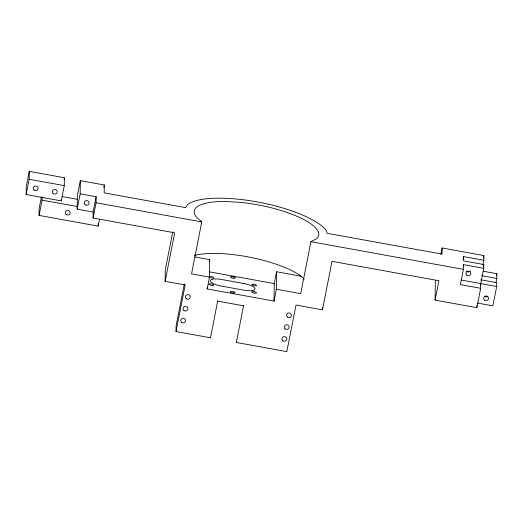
<?xml version="1.0" encoding="UTF-8"?>
<svg xmlns="http://www.w3.org/2000/svg" width="523" height="523" viewBox="0 0 523 523"><rect width="100%" height="100%" fill="white"/><g stroke="black" fill="none" stroke-linecap="round" stroke-linejoin="round"><path stroke-width="0.78" d="M26.15 194.536L26.248 186.646L29.255 171.374L64.375 177.742L64.277 185.632L61.269 200.904L26.15 194.536L29.157 179.265L29.255 171.374M99.494 219.255L98.141 226.126L39.075 215.417L39.16 208.239L41.415 196.785M39.075 215.417L42.082 200.146L42.115 197.426M61.269 200.904L61.289 199.413M217.745 300.699L210.521 337.793L176.029 331.536L185.201 284.957L165.124 281.315L174.675 232.82L93.061 218.026L93.133 212.024L77.169 209.135L77.332 195.909L80.339 180.638L104.286 184.979L104.188 192.863L185.802 207.664L187.129 204.996A73.102 20.927 11.1 0 1 256.715 201.826A73.102 20.927 11.1 0 1 325.914 230.153L327.169 233.291L442.053 254.119L442.131 247.98L483.893 255.557L483.834 260.277L482.932 264.86M77.169 209.135L80.176 193.863L80.339 180.638M93.061 218.026L96.069 202.754L96.14 196.753L80.176 193.863M98.141 226.126L98.174 223.406M165.124 281.315L165.261 269.986L172.78 231.82M176.029 331.536L176.094 325.868L184.338 284.028M304.223 279.164L300.915 276.177L276.575 271.764L276.366 289.239L274.032 301.065L207.16 288.938L207.18 287.5M207.16 288.938L209.488 277.112L209.703 259.637L194.876 256.95M210.521 337.793L210.527 337.355M480.729 283.577L480.67 288.297L476.852 307.694L435.09 300.124L438.908 280.727L332.007 261.343L322.456 309.845L295.992 305.046L286.82 351.626L236.363 342.473L236.37 342.042M274.032 301.065L274.248 283.59L276.575 271.764M322.456 309.845L322.482 307.413M435.09 300.124L435.299 282.649L435.764 280.289M480.67 288.297L460.397 284.623L463.404 269.352L463.463 264.631L483.736 268.306L480.421 285.127M483.834 260.277L463.561 256.603L463.509 260.853L483.782 264.527L483.736 268.306M476.852 307.694L476.884 305.334M477.708 303.118L492.875 305.863L496.693 286.473L496.739 282.695L480.774 279.798M496.026 282.322L496.791 278.445L496.85 273.719L483.278 271.26M64.074 179.271L64.375 177.742M93.133 212.024L96.14 196.753M103.835 187.273L104.286 184.979M276.366 289.239L300.699 293.651L310.93 241.704L316.539 238.743A63.355 18.142 11.1 0 0 240.56 202.362L225.524 201.479A63.355 18.142 11.1 0 0 196.262 216.94L201.767 221.915L191.542 273.856L209.488 277.112M209.409 261.14L209.703 259.637M236.363 342.473L243.587 305.386M440.889 254.283L442.131 247.98M463.097 258.963L463.561 256.603M463.162 266.155L463.463 264.631M483.442 257.846L483.893 255.557M483.481 266.057L483.782 264.527M496.549 275.248L496.85 273.719M29.157 179.265L64.277 185.632M62.126 196.583L77.293 199.335M96.069 202.754L201.767 221.915M310.93 241.704L463.404 269.352M481.624 275.693L496.791 278.445M42.082 200.146L77.201 206.513M461.234 280.04L496.693 286.473M484.305 296.266L487.456 296.835M209.762 271.901L274.248 283.59M217.738 301.137L243.581 305.824M300.915 276.177L300.261 275.582A63.355 18.142 11.1 0 0 194.399 255.446M487.514 296.456A2.438 2.334 0.7 0 1 484.553 296.299M470.242 271.169A2.438 2.334 0.7 0 1 466.379 270.96M208.945 276.837A2.438 0.7 11.1 0 0 210.135 277.667L210.71 277.844A2.438 0.7 11.1 0 0 213.41 278.001A2.438 0.7 11.1 0 0 213.038 277.079L212.541 276.876A2.438 0.7 11.1 0 0 209.651 276.464M235.206 277.903L234.566 278.301A2.438 0.7 11.1 0 1 232.898 278.223L232.271 278.092A2.438 0.7 11.1 0 1 230.519 277.295L230.421 277.092A2.438 0.7 11.1 0 1 232.728 276.772L233.35 276.902A2.438 0.7 11.1 0 1 235.206 277.903M230.323 291.533L230.238 291.703A2.438 0.7 11.1 0 0 232.624 292.847A2.438 0.7 11.1 0 0 235.03 292.573L234.951 292.377A2.438 0.7 11.1 0 0 232.643 291.429A2.438 0.7 11.1 0 0 230.323 291.533M212.933 285.401L212.436 285.421A2.438 0.7 11.1 0 1 209.167 284.571A2.438 0.7 11.1 0 1 210.056 283.76L210.638 283.799A2.438 0.7 11.1 0 1 213.325 284.617A2.438 0.7 11.1 0 1 212.933 285.401M253.008 284.211L252.511 284.237A2.438 0.7 11.1 0 0 252.119 285.022A2.438 0.7 11.1 0 0 254.806 285.839L255.387 285.872A2.438 0.7 11.1 0 0 256.277 285.068A2.438 0.7 11.1 0 0 253.008 284.211M254.211 291.671L253.583 291.579A2.438 0.7 11.1 0 0 252.341 292.527L252.825 292.73A2.438 0.7 11.1 0 0 256.126 293.109A2.438 0.7 11.1 0 0 255.394 291.997L254.211 291.671M243.94 283.538L221.589 279.485A11.369 3.256 11.1 0 0 210.37 280.766A11.369 3.256 11.1 0 0 221.51 286.101L243.855 290.147A11.369 3.256 11.1 0 0 255.074 288.873A11.369 3.256 11.1 0 0 243.94 283.538M484.507 300.078A2.438 2.334 0.7 0 0 488.489 298.744A2.438 2.334 0.7 0 0 485.292 296.11A2.438 2.334 0.7 0 0 484.507 300.078M66.127 214.469A2.438 2.334 0.7 0 0 70.108 213.136A2.438 2.334 0.7 0 0 66.911 210.501A2.438 2.334 0.7 0 0 66.127 214.469M34.047 190.111A2.438 2.334 0.7 0 0 38.029 188.777A2.438 2.334 0.7 0 0 34.832 186.142A2.438 2.334 0.7 0 0 34.047 190.111M85.066 204.709A2.438 2.334 0.7 0 0 89.054 203.375A2.438 2.334 0.7 0 0 85.85 200.74A2.438 2.334 0.7 0 0 85.066 204.709M466.758 275.19A2.438 2.334 0.7 0 0 470.739 273.856A2.438 2.334 0.7 0 0 467.536 271.221A2.438 2.334 0.7 0 0 466.758 275.19M53.202 193.582A2.438 2.334 0.7 0 0 57.19 192.255A2.438 2.334 0.7 0 0 53.987 189.62A2.438 2.334 0.7 0 0 53.202 193.582M181.559 322.338A2.438 2.334 0.7 0 0 185.541 321.004A2.438 2.334 0.7 0 0 182.344 318.37A2.438 2.334 0.7 0 0 181.559 322.338M183.893 310.499A2.438 2.334 0.7 0 0 187.875 309.171A2.438 2.334 0.7 0 0 184.671 306.53A2.438 2.334 0.7 0 0 183.893 310.499M186.221 298.666A2.438 2.334 0.7 0 0 190.202 297.332A2.438 2.334 0.7 0 0 187.005 294.697A2.438 2.334 0.7 0 0 186.221 298.666M287.434 317.016A2.438 2.334 0.7 0 0 291.416 315.683A2.438 2.334 0.7 0 0 288.219 313.048A2.438 2.334 0.7 0 0 287.434 317.016M282.773 340.689A2.438 2.334 0.7 0 0 286.754 339.355A2.438 2.334 0.7 0 0 283.558 336.72A2.438 2.334 0.7 0 0 282.773 340.689M285.107 328.849A2.438 2.334 0.7 0 0 289.088 327.516A2.438 2.334 0.7 0 0 285.885 324.881A2.438 2.334 0.7 0 0 285.107 328.849"/></g></svg>
